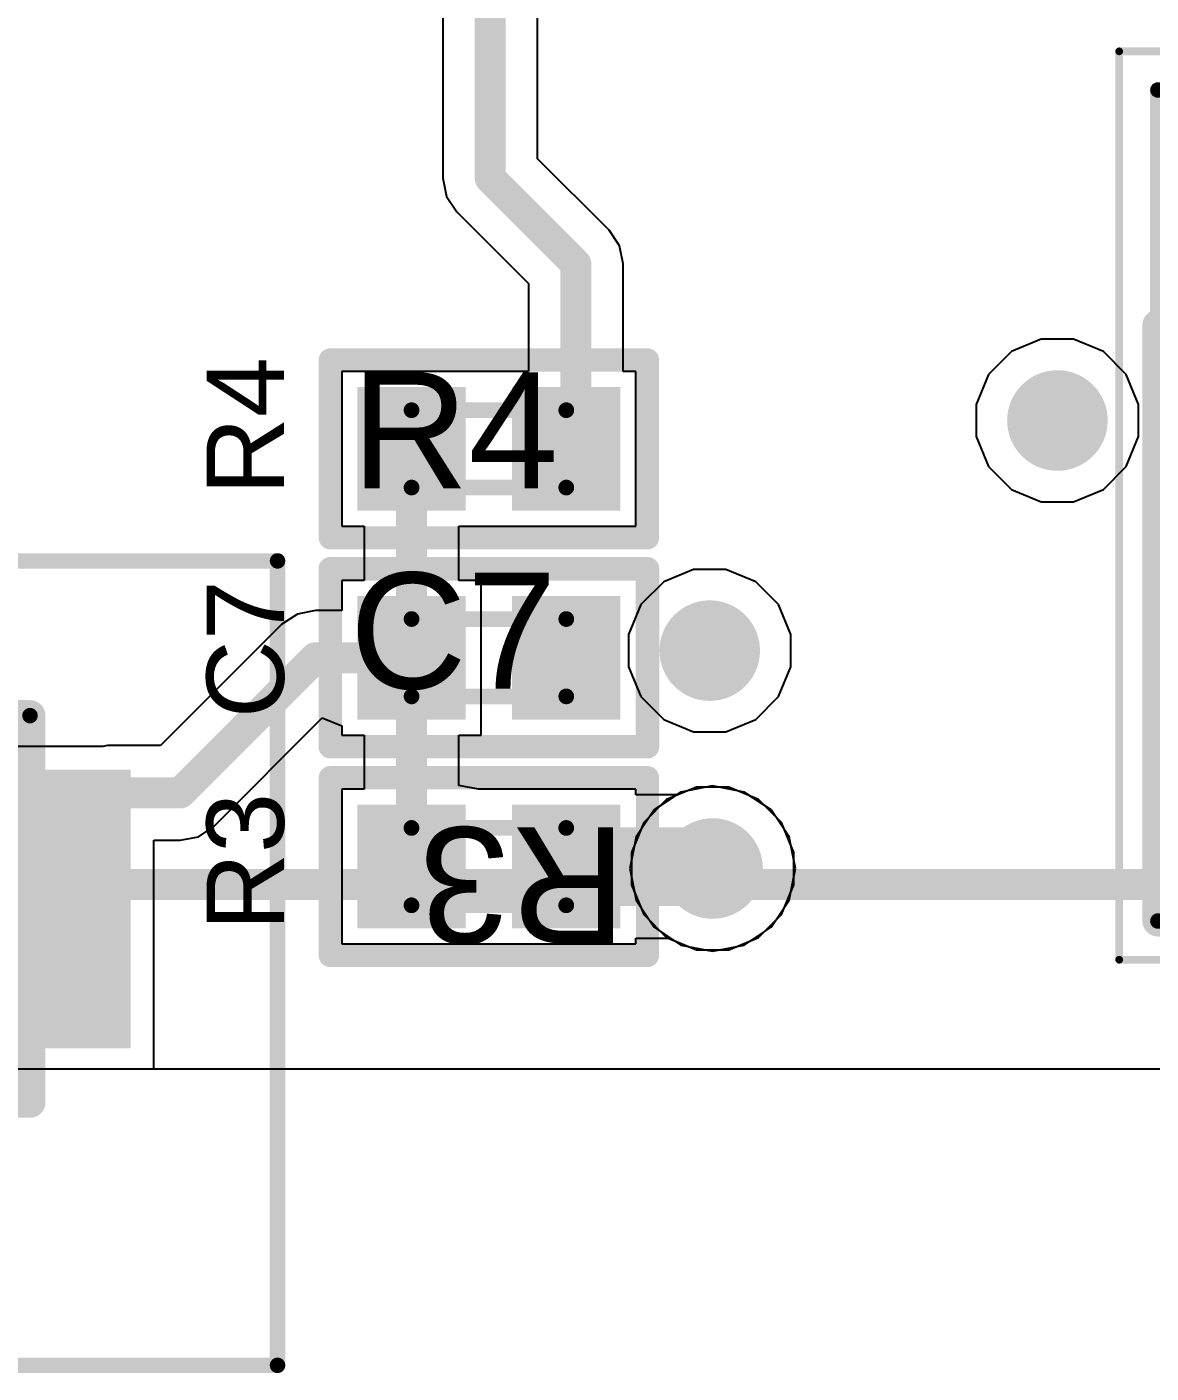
# Model space of a CAD drawing. Header units: inches. Extents: x 0.3 to 52.1, y -1.7 to 36.7.
# Drawn here: x 25.84 to 33.11, y -1.66 to 7.04 of the extents above; entities that cross this region are included whole.
import ezdxf

# ---------------------------------------------------------------- set-up
doc = ezdxf.new("R2010")
doc.units = ezdxf.units.IN
for name, color, linetype in [('Bottom Layer', 5, 'Continuous'), ('Bottom Solder', 6, 'Continuous'), ('Internal1', 16, 'Continuous'), ('Internal2', 76, 'Continuous'), ('Multi-Layer', 9, 'Continuous'), ('Pad Holes', 156, 'Continuous'), ('Top Assembly', 216, 'Continuous'), ('Top Component Outline', 6, 'Continuous'), ('Top Layer', 1, 'Continuous'), ('Top Overlay', 2, 'Continuous'), ('Top Paste', 8, 'Continuous'), ('Top Solder', 216, 'Continuous'), ('Via Holes', 16, 'Continuous'), ('wyswietlacz', 56, 'Continuous')]:
    doc.layers.add(name, color=color, linetype=linetype)
doc.styles.add('Arial', font='', dxfattribs={"height": 0.2})
doc.styles.get('Arial').set_extended_font_data('Arial')

# ---------------------------------------------------------------- blocks, each defined once
blk = doc.blocks.new('0402_RES_REFLOW_76')
at = {"layer": 'Top Layer'}
for points in [[(-0.7499985, 0.2999994), (-0.2499995, 0.2999994), (-0.2499995, -0.2999994), (-0.7499985, -0.2999994)], [(0.2499995, 0.2999994), (0.7499985, 0.2999994), (0.7499985, -0.2999994), (0.2499995, -0.2999994)]]:
    blk.add_hatch(color=1, dxfattribs=at).paths.add_polyline_path(points)
at = {"layer": 'Top Paste'}
for points in [[(-0.71999856, 0.26999946), (-0.27999944, 0.26999946), (-0.27999944, -0.26999946), (-0.71999856, -0.26999946)], [(0.27999944, 0.26999946), (0.71999856, 0.26999946), (0.71999856, -0.26999946), (0.27999944, -0.26999946)]]:
    blk.add_hatch(color=8, dxfattribs=at).paths.add_polyline_path(points)
at = {"layer": 'Top Solder'}
for points in [[(-0.8499983, 0.3999992), (-0.1499997, 0.3999992), (-0.1499997, -0.3999992), (-0.8499983, -0.3999992)], [(0.1499997, 0.3999992), (0.8499983, 0.3999992), (0.8499983, -0.3999992), (0.1499997, -0.3999992)]]:
    blk.add_hatch(color=216, dxfattribs=at).paths.add_polyline_path(points)
at = {"layer": 'Top Assembly'}
for points in [[(-1.02499668, 0.57499758, 0.1499997, 0.1499997, 0), (-1.02499668, -0.57499758, 0.1499997, 0.1499997, 0)], [(1.02499668, 0.57499758, 0.1499997, 0.1499997, 0), (-1.02499668, 0.57499758, 0.1499997, 0.1499997, 0)], [(1.02499668, 0.57499758, 0.1499997, 0.1499997, 0), (1.02499668, -0.57499758, 0.1499997, 0.1499997, 0)], [(1.02499668, -0.57499758, 0.1499997, 0.1499997, 0), (-1.02499668, -0.57499758, 0.1499997, 0.1499997, 0)]]:
    blk.add_lwpolyline(points, format="xyseb", dxfattribs=at)
for points in [[(-1.06249724, 0.57499758, 0.07499858, 0.07499858, 1), (-0.9874961199999999, 0.57499758, 0.07499858, 0.07499858, 1)], [(-1.06249724, 0.57499758, 0.07499858, 0.07499858, 1), (-0.9874961199999999, 0.57499758, 0.07499858, 0.07499858, 1)], [(0.9874961199999999, 0.57499758, 0.07499858, 0.07499858, 1), (1.06249724, 0.57499758, 0.07499858, 0.07499858, 1)], [(0.9874961199999999, 0.57499758, 0.07499858, 0.07499858, 1), (1.06249724, 0.57499758, 0.07499858, 0.07499858, 1)], [(-1.06249724, -0.57499758, 0.07499858, 0.07499858, 1), (-0.9874961199999999, -0.57499758, 0.07499858, 0.07499858, 1)], [(-1.06249724, -0.57499758, 0.07499858, 0.07499858, 1), (-0.9874961199999999, -0.57499758, 0.07499858, 0.07499858, 1)], [(0.9874961199999999, -0.57499758, 0.07499858, 0.07499858, 1), (1.06249724, -0.57499758, 0.07499858, 0.07499858, 1)], [(0.9874961199999999, -0.57499758, 0.07499858, 0.07499858, 1), (1.06249724, -0.57499758, 0.07499858, 0.07499858, 1)]]:
    blk.add_lwpolyline(points, format="xyseb", close=True, dxfattribs=at)
at = {"layer": 'Top Component Outline'}
for points in [[(-0.4998465999999999, 0.25017984, 0.1016, 0.1016, 0), (-0.4998465999999999, -0.24985472, 0.1016, 0.1016, 0)], [(0.50022252, 0.25017984, 0.1016, 0.1016, 0), (-0.4998465999999999, 0.25017984, 0.1016, 0.1016, 0)], [(0.50022252, 0.25017984, 0.1016, 0.1016, 0), (0.50022252, -0.24985472, 0.1016, 0.1016, 0)], [(0.50022252, -0.24985472, 0.1016, 0.1016, 0), (-0.4998465999999999, -0.24985472, 0.1016, 0.1016, 0)]]:
    blk.add_lwpolyline(points, format="xyseb", dxfattribs=at)
for points in [[(-0.5252466, 0.25017984, 0.0508, 0.0508, 1), (-0.4744466, 0.25017984, 0.0508, 0.0508, 1)], [(-0.5252466, 0.25017984, 0.0508, 0.0508, 1), (-0.4744466, 0.25017984, 0.0508, 0.0508, 1)], [(0.47482252, 0.25017984, 0.0508, 0.0508, 1), (0.52562252, 0.25017984, 0.0508, 0.0508, 1)], [(0.47482252, 0.25017984, 0.0508, 0.0508, 1), (0.52562252, 0.25017984, 0.0508, 0.0508, 1)], [(-0.5252466, -0.24985472, 0.0508, 0.0508, 1), (-0.4744466, -0.24985472, 0.0508, 0.0508, 1)], [(-0.5252466, -0.24985472, 0.0508, 0.0508, 1), (-0.4744466, -0.24985472, 0.0508, 0.0508, 1)], [(0.47482252, -0.24985472, 0.0508, 0.0508, 1), (0.52562252, -0.24985472, 0.0508, 0.0508, 1)], [(0.47482252, -0.24985472, 0.0508, 0.0508, 1), (0.52562252, -0.24985472, 0.0508, 0.0508, 1)]]:
    blk.add_lwpolyline(points, format="xyseb", close=True, dxfattribs=at)
at = {"layer": 'Top Overlay'}
for points in [[(-1.02499668, 0.57499758, 0.1499997, 0.1499997, 0), (-1.02499668, -0.57499758, 0.1499997, 0.1499997, 0)], [(1.02499668, 0.57499758, 0.1499997, 0.1499997, 0), (-1.02499668, 0.57499758, 0.1499997, 0.1499997, 0)], [(1.02499668, 0.57499758, 0.1499997, 0.1499997, 0), (1.02499668, -0.57499758, 0.1499997, 0.1499997, 0)], [(1.02499668, -0.57499758, 0.1499997, 0.1499997, 0), (-1.02499668, -0.57499758, 0.1499997, 0.1499997, 0)]]:
    blk.add_lwpolyline(points, format="xyseb", dxfattribs=at)
for points in [[(-1.06249724, 0.57499758, 0.07499858, 0.07499858, 1), (-0.9874961199999999, 0.57499758, 0.07499858, 0.07499858, 1)], [(-1.06249724, 0.57499758, 0.07499858, 0.07499858, 1), (-0.9874961199999999, 0.57499758, 0.07499858, 0.07499858, 1)], [(0.9874961199999999, 0.57499758, 0.07499858, 0.07499858, 1), (1.06249724, 0.57499758, 0.07499858, 0.07499858, 1)], [(0.9874961199999999, 0.57499758, 0.07499858, 0.07499858, 1), (1.06249724, 0.57499758, 0.07499858, 0.07499858, 1)], [(-1.06249724, -0.57499758, 0.07499858, 0.07499858, 1), (-0.9874961199999999, -0.57499758, 0.07499858, 0.07499858, 1)], [(-1.06249724, -0.57499758, 0.07499858, 0.07499858, 1), (-0.9874961199999999, -0.57499758, 0.07499858, 0.07499858, 1)], [(0.9874961199999999, -0.57499758, 0.07499858, 0.07499858, 1), (1.06249724, -0.57499758, 0.07499858, 0.07499858, 1)], [(0.9874961199999999, -0.57499758, 0.07499858, 0.07499858, 1), (1.06249724, -0.57499758, 0.07499858, 0.07499858, 1)]]:
    blk.add_lwpolyline(points, format="xyseb", close=True, dxfattribs=at)
at = {"layer": 'Top Assembly', "style": 'Arial'}
blk.add_text('R3', height=0.75000104, dxfattribs=at).set_placement((-0.889, -0.254))
blk = doc.blocks.new('0402_CAP_REFLOW_83')
at = {"layer": 'Top Layer'}
for points in [[(-0.7499985, 0.2999994), (-0.2499995, 0.2999994), (-0.2499995, -0.2999994), (-0.7499985, -0.2999994)], [(0.2499995, 0.2999994), (0.7499985, 0.2999994), (0.7499985, -0.2999994), (0.2499995, -0.2999994)]]:
    blk.add_hatch(color=1, dxfattribs=at).paths.add_polyline_path(points)
at = {"layer": 'Top Paste'}
for points in [[(-0.71999856, 0.26999946), (-0.27999944, 0.26999946), (-0.27999944, -0.26999946), (-0.71999856, -0.26999946)], [(0.27999944, 0.26999946), (0.71999856, 0.26999946), (0.71999856, -0.26999946), (0.27999944, -0.26999946)]]:
    blk.add_hatch(color=8, dxfattribs=at).paths.add_polyline_path(points)
at = {"layer": 'Top Solder'}
for points in [[(-0.8499983, 0.3999992), (-0.1499997, 0.3999992), (-0.1499997, -0.3999992), (-0.8499983, -0.3999992)], [(0.1499997, 0.3999992), (0.8499983, 0.3999992), (0.8499983, -0.3999992), (0.1499997, -0.3999992)]]:
    blk.add_hatch(color=216, dxfattribs=at).paths.add_polyline_path(points)
at = {"layer": 'Top Assembly'}
for points in [[(-1.02499668, -0.57499758, 0.1499997, 0.1499997, 0), (-1.02499668, 0.57499758, 0.1499997, 0.1499997, 0)], [(-1.02499668, 0.57499758, 0.1499997, 0.1499997, 0), (1.02499668, 0.57499758, 0.1499997, 0.1499997, 0)], [(1.02499668, -0.57499758, 0.1499997, 0.1499997, 0), (1.02499668, 0.57499758, 0.1499997, 0.1499997, 0)], [(-1.02499668, -0.57499758, 0.1499997, 0.1499997, 0), (1.02499668, -0.57499758, 0.1499997, 0.1499997, 0)]]:
    blk.add_lwpolyline(points, format="xyseb", dxfattribs=at)
for points in [[(-1.06249724, 0.57499758, 0.07499858, 0.07499858, 1), (-0.9874961199999999, 0.57499758, 0.07499858, 0.07499858, 1)], [(-1.06249724, 0.57499758, 0.07499858, 0.07499858, 1), (-0.9874961199999999, 0.57499758, 0.07499858, 0.07499858, 1)], [(0.9874961199999999, 0.57499758, 0.07499858, 0.07499858, 1), (1.06249724, 0.57499758, 0.07499858, 0.07499858, 1)], [(0.9874961199999999, 0.57499758, 0.07499858, 0.07499858, 1), (1.06249724, 0.57499758, 0.07499858, 0.07499858, 1)], [(-1.06249724, -0.57499758, 0.07499858, 0.07499858, 1), (-0.9874961199999999, -0.57499758, 0.07499858, 0.07499858, 1)], [(-1.06249724, -0.57499758, 0.07499858, 0.07499858, 1), (-0.9874961199999999, -0.57499758, 0.07499858, 0.07499858, 1)], [(0.9874961199999999, -0.57499758, 0.07499858, 0.07499858, 1), (1.06249724, -0.57499758, 0.07499858, 0.07499858, 1)], [(0.9874961199999999, -0.57499758, 0.07499858, 0.07499858, 1), (1.06249724, -0.57499758, 0.07499858, 0.07499858, 1)]]:
    blk.add_lwpolyline(points, format="xyseb", close=True, dxfattribs=at)
at = {"layer": 'Top Component Outline'}
for points in [[(-0.4998465999999999, 0.25017984, 0.1016, 0.1016, 0), (0.50022252, 0.25017984, 0.1016, 0.1016, 0)], [(-0.4998465999999999, -0.24985472, 0.1016, 0.1016, 0), (-0.4998465999999999, 0.25017984, 0.1016, 0.1016, 0)], [(0.50022252, -0.24985472, 0.1016, 0.1016, 0), (0.50022252, 0.25017984, 0.1016, 0.1016, 0)], [(-0.4998465999999999, -0.24985472, 0.1016, 0.1016, 0), (0.50022252, -0.24985472, 0.1016, 0.1016, 0)]]:
    blk.add_lwpolyline(points, format="xyseb", dxfattribs=at)
for points in [[(-0.5252466, 0.25017984, 0.0508, 0.0508, 1), (-0.4744466, 0.25017984, 0.0508, 0.0508, 1)], [(-0.5252466, 0.25017984, 0.0508, 0.0508, 1), (-0.4744466, 0.25017984, 0.0508, 0.0508, 1)], [(0.47482252, 0.25017984, 0.0508, 0.0508, 1), (0.52562252, 0.25017984, 0.0508, 0.0508, 1)], [(0.47482252, 0.25017984, 0.0508, 0.0508, 1), (0.52562252, 0.25017984, 0.0508, 0.0508, 1)], [(-0.5252466, -0.24985472, 0.0508, 0.0508, 1), (-0.4744466, -0.24985472, 0.0508, 0.0508, 1)], [(-0.5252466, -0.24985472, 0.0508, 0.0508, 1), (-0.4744466, -0.24985472, 0.0508, 0.0508, 1)], [(0.47482252, -0.24985472, 0.0508, 0.0508, 1), (0.52562252, -0.24985472, 0.0508, 0.0508, 1)], [(0.47482252, -0.24985472, 0.0508, 0.0508, 1), (0.52562252, -0.24985472, 0.0508, 0.0508, 1)]]:
    blk.add_lwpolyline(points, format="xyseb", close=True, dxfattribs=at)
at = {"layer": 'Top Overlay'}
for points in [[(-1.02499668, -0.57499758, 0.1524, 0.1524, 0), (-1.02499668, 0.57499758, 0.1524, 0.1524, 0)], [(-1.02499668, 0.57499758, 0.1524, 0.1524, 0), (1.02499668, 0.57499758, 0.1524, 0.1524, 0)], [(1.02499668, -0.57499758, 0.1524, 0.1524, 0), (1.02499668, 0.57499758, 0.1524, 0.1524, 0)], [(-1.02499668, -0.57499758, 0.1524, 0.1524, 0), (1.02499668, -0.57499758, 0.1524, 0.1524, 0)]]:
    blk.add_lwpolyline(points, format="xyseb", dxfattribs=at)
for points in [[(-1.06309668, 0.57499758, 0.0762, 0.0762, 1), (-0.9868966799999999, 0.57499758, 0.0762, 0.0762, 1)], [(-1.06309668, 0.57499758, 0.0762, 0.0762, 1), (-0.9868966799999999, 0.57499758, 0.0762, 0.0762, 1)], [(0.9868966799999999, 0.57499758, 0.0762, 0.0762, 1), (1.06309668, 0.57499758, 0.0762, 0.0762, 1)], [(0.9868966799999999, 0.57499758, 0.0762, 0.0762, 1), (1.06309668, 0.57499758, 0.0762, 0.0762, 1)], [(-1.06309668, -0.57499758, 0.0762, 0.0762, 1), (-0.9868966799999999, -0.57499758, 0.0762, 0.0762, 1)], [(-1.06309668, -0.57499758, 0.0762, 0.0762, 1), (-0.9868966799999999, -0.57499758, 0.0762, 0.0762, 1)], [(0.9868966799999999, -0.57499758, 0.0762, 0.0762, 1), (1.06309668, -0.57499758, 0.0762, 0.0762, 1)], [(0.9868966799999999, -0.57499758, 0.0762, 0.0762, 1), (1.06309668, -0.57499758, 0.0762, 0.0762, 1)]]:
    blk.add_lwpolyline(points, format="xyseb", close=True, dxfattribs=at)
at = {"layer": 'Top Assembly', "style": 'Arial'}
blk.add_text('C7', height=0.75000104, rotation=360, dxfattribs=at).set_placement((-0.90000074, -0.1999996))
blk = doc.blocks.new('B3U3000PMB_86')
at = {"layer": 'Bottom Layer'}
h = blk.add_hatch(color=5, dxfattribs=at)
edge = h.paths.add_edge_path()
edge.add_arc((0, 0), 0.21249894, 0, 360)
at = {"layer": 'Bottom Solder'}
h = blk.add_hatch(color=6, dxfattribs=at)
edge = h.paths.add_edge_path()
edge.add_arc((0, 0), 0.26249884, 0, 360)
at = {"layer": 'Internal1'}
h = blk.add_hatch(color=16, dxfattribs=at)
edge = h.paths.add_edge_path()
edge.add_arc((0, 0), 0.21249894, 0, 360)
at = {"layer": 'Internal2'}
h = blk.add_hatch(color=76, dxfattribs=at)
edge = h.paths.add_edge_path()
edge.add_arc((0, 0), 0.21249894, 0, 360)
at = {"layer": 'Multi-Layer'}
h = blk.add_hatch(color=9, dxfattribs=at)
edge = h.paths.add_edge_path()
edge.add_arc((0, 0), 0.21249894, 0, 360)
at = {"layer": 'Pad Holes'}
h = blk.add_hatch(color=7, dxfattribs=at)
edge = h.paths.add_edge_path()
edge.add_arc((0, 0), 0.4250004199999999, 0, 360)
at = {"layer": 'Top Layer'}
for points in [[(-2.09999961, -0.84999957), (-2.09999961, 0.84999957), (-1.29999867, 0.84999957), (-1.29999867, -0.84999957)], [(1.29999867, -0.84999957), (1.29999867, 0.84999957), (2.09999961, 0.84999957), (2.09999961, -0.84999957)]]:
    blk.add_hatch(color=1, dxfattribs=at).paths.add_polyline_path(points)
h = blk.add_hatch(color=1, dxfattribs=at)
edge = h.paths.add_edge_path()
edge.add_arc((0, 0), 0.21249894, 0, 360)
at = {"layer": 'Top Paste'}
for points in [[(-2.09999961, -0.84999957), (-2.09999961, 0.84999957), (-1.29999867, 0.84999957), (-1.29999867, -0.84999957)], [(1.29999867, -0.84999957), (1.29999867, 0.84999957), (2.09999961, 0.84999957), (2.09999961, -0.84999957)]]:
    blk.add_hatch(color=8, dxfattribs=at).paths.add_polyline_path(points)
at = {"layer": 'Top Solder'}
for points in [[(-2.14999951, -0.8999994699999999), (-2.14999951, 0.8999994699999999), (-1.24999877, 0.8999994699999999), (-1.24999877, -0.8999994699999999)], [(1.24999877, -0.8999994699999999), (1.24999877, 0.8999994699999999), (2.14999951, 0.8999994699999999), (2.14999951, -0.8999994699999999)]]:
    blk.add_hatch(color=216, dxfattribs=at).paths.add_polyline_path(points)
h = blk.add_hatch(color=216, dxfattribs=at)
edge = h.paths.add_edge_path()
edge.add_arc((0, 0), 0.26249884, 0, 360)
at = {"layer": 'Top Assembly'}
for points in [[(3.09999888, 2.94999918, 0.0999998, 0.0999998, 0), (-3.09999888, 2.94999918, 0.0999998, 0.0999998, 0)], [(-3.09999888, 2.94999918, 0.0999998, 0.0999998, 0), (-3.09999888, -2.25000058, 0.0999998, 0.0999998, 0)], [(3.09999888, 2.94999918, 0.0999998, 0.0999998, 0), (3.09999888, -2.25000058, 0.0999998, 0.0999998, 0)], [(3.09999888, -2.25000058, 0.0999998, 0.0999998, 0), (-3.09999888, -2.25000058, 0.0999998, 0.0999998, 0)]]:
    blk.add_lwpolyline(points, format="xyseb", dxfattribs=at)
for points in [[(-3.12499756, 2.94999918, 0.0499999, 0.0499999, 1), (-3.0750002, 2.94999918, 0.0499999, 0.0499999, 1)], [(-3.12499756, 2.94999918, 0.0499999, 0.0499999, 1), (-3.0750002, 2.94999918, 0.0499999, 0.0499999, 1)], [(3.0750002, 2.94999918, 0.0499999, 0.0499999, 1), (3.12499756, 2.94999918, 0.0499999, 0.0499999, 1)], [(3.0750002, 2.94999918, 0.0499999, 0.0499999, 1), (3.12499756, 2.94999918, 0.0499999, 0.0499999, 1)], [(-3.12499756, -2.25000058, 0.0499999, 0.0499999, 1), (-3.0750002, -2.25000058, 0.0499999, 0.0499999, 1)], [(-3.12499756, -2.25000058, 0.0499999, 0.0499999, 1), (-3.0750002, -2.25000058, 0.0499999, 0.0499999, 1)], [(3.0750002, -2.25000058, 0.0499999, 0.0499999, 1), (3.12499756, -2.25000058, 0.0499999, 0.0499999, 1)], [(3.0750002, -2.25000058, 0.0499999, 0.0499999, 1), (3.12499756, -2.25000058, 0.0499999, 0.0499999, 1)]]:
    blk.add_lwpolyline(points, format="xyseb", close=True, dxfattribs=at)
at = {"layer": 'Top Component Outline'}
for points in [[(-0.8500008399999999, 1.95000118, 0.1999996, 0.1999996, 0), (-0.8500008399999999, 1.25000004, 0.1999996, 0.1999996, 0)], [(0.8500008399999999, 1.95000118, 0.1999996, 0.1999996, 0), (-0.8500008399999999, 1.95000118, 0.1999996, 0.1999996, 0)], [(0.8500008399999999, 1.95000118, 0.1999996, 0.1999996, 0), (0.8500008399999999, 1.25000004, 0.1999996, 0.1999996, 0)], [(-1.49999954, 1.25000004, 0.1999996, 0.1999996, 0), (-1.49999954, -1.25000004, 0.1999996, 0.1999996, 0)], [(1.49999954, 1.25000004, 0.1999996, 0.1999996, 0), (-1.49999954, 1.25000004, 0.1999996, 0.1999996, 0)], [(1.49999954, 1.25000004, 0.1999996, 0.1999996, 0), (1.49999954, -1.25000004, 0.1999996, 0.1999996, 0)], [(1.49999954, -1.25000004, 0.1999996, 0.1999996, 0), (-1.49999954, -1.25000004, 0.1999996, 0.1999996, 0)]]:
    blk.add_lwpolyline(points, format="xyseb", dxfattribs=at)
for points in [[(-0.90000074, 1.95000118, 0.0999998, 0.0999998, 1), (-0.8000009399999999, 1.95000118, 0.0999998, 0.0999998, 1)], [(-0.90000074, 1.95000118, 0.0999998, 0.0999998, 1), (-0.8000009399999999, 1.95000118, 0.0999998, 0.0999998, 1)], [(0.8000009399999999, 1.95000118, 0.0999998, 0.0999998, 1), (0.90000074, 1.95000118, 0.0999998, 0.0999998, 1)], [(0.8000009399999999, 1.95000118, 0.0999998, 0.0999998, 1), (0.90000074, 1.95000118, 0.0999998, 0.0999998, 1)], [(-1.54999944, 1.25000004, 0.0999998, 0.0999998, 1), (-1.44999964, 1.25000004, 0.0999998, 0.0999998, 1)], [(-1.54999944, 1.25000004, 0.0999998, 0.0999998, 1), (-1.44999964, 1.25000004, 0.0999998, 0.0999998, 1)], [(-0.90000074, 1.25000004, 0.0999998, 0.0999998, 1), (-0.8000009399999999, 1.25000004, 0.0999998, 0.0999998, 1)], [(0.8000009399999999, 1.25000004, 0.0999998, 0.0999998, 1), (0.90000074, 1.25000004, 0.0999998, 0.0999998, 1)], [(1.44999964, 1.25000004, 0.0999998, 0.0999998, 1), (1.54999944, 1.25000004, 0.0999998, 0.0999998, 1)], [(1.44999964, 1.25000004, 0.0999998, 0.0999998, 1), (1.54999944, 1.25000004, 0.0999998, 0.0999998, 1)], [(-1.54999944, -1.25000004, 0.0999998, 0.0999998, 1), (-1.44999964, -1.25000004, 0.0999998, 0.0999998, 1)], [(-1.54999944, -1.25000004, 0.0999998, 0.0999998, 1), (-1.44999964, -1.25000004, 0.0999998, 0.0999998, 1)], [(1.44999964, -1.25000004, 0.0999998, 0.0999998, 1), (1.54999944, -1.25000004, 0.0999998, 0.0999998, 1)], [(1.44999964, -1.25000004, 0.0999998, 0.0999998, 1), (1.54999944, -1.25000004, 0.0999998, 0.0999998, 1)]]:
    blk.add_lwpolyline(points, format="xyseb", close=True, dxfattribs=at)
at = {"layer": 'Top Overlay'}
for points in [[(2.50000008, 0, 0.1999996, 0.1999996, -0.9999999999999999), (2.50000008, 0.1999996, 0.1999996, 0.1999996, 0)], [(2.50000008, 0.1999996, 0.1999996, 0.1999996, -0.9999999999999999), (2.50000008, 0, 0.1999996, 0.1999996, 0)], [(1.49999954, -1.25000004, 0.0999998, 0.0999998, 0), (-1.49999954, -1.25000004, 0.0999998, 0.0999998, 0)]]:
    blk.add_lwpolyline(points, format="xyseb", dxfattribs=at)
for points in [[(2.45000018, 0.1999996, 0.0999998, 0.0999998, 1), (2.54999998, 0.1999996, 0.0999998, 0.0999998, 1)], [(2.45000018, 0.1999996, 0.0999998, 0.0999998, 1), (2.54999998, 0.1999996, 0.0999998, 0.0999998, 1)], [(2.45000018, 0, 0.0999998, 0.0999998, 1), (2.54999998, 0, 0.0999998, 0.0999998, 1)], [(2.45000018, 0, 0.0999998, 0.0999998, 1), (2.54999998, 0, 0.0999998, 0.0999998, 1)], [(-1.52499822, -1.25000004, 0.0499999, 0.0499999, 1), (-1.47500086, -1.25000004, 0.0499999, 0.0499999, 1)], [(1.47500086, -1.25000004, 0.0499999, 0.0499999, 1), (1.52499822, -1.25000004, 0.0499999, 0.0499999, 1)]]:
    blk.add_lwpolyline(points, format="xyseb", close=True, dxfattribs=at)
blk = doc.blocks.new('0402_RES_REFLOW_91')
at = {"layer": 'Top Layer'}
for points in [[(-0.7499985, 0.2999994), (-0.2499995, 0.2999994), (-0.2499995, -0.2999994), (-0.7499985, -0.2999994)], [(0.2499995, 0.2999994), (0.7499985, 0.2999994), (0.7499985, -0.2999994), (0.2499995, -0.2999994)]]:
    blk.add_hatch(color=1, dxfattribs=at).paths.add_polyline_path(points)
at = {"layer": 'Top Paste'}
for points in [[(-0.71999856, 0.26999946), (-0.27999944, 0.26999946), (-0.27999944, -0.26999946), (-0.71999856, -0.26999946)], [(0.27999944, 0.26999946), (0.71999856, 0.26999946), (0.71999856, -0.26999946), (0.27999944, -0.26999946)]]:
    blk.add_hatch(color=8, dxfattribs=at).paths.add_polyline_path(points)
at = {"layer": 'Top Solder'}
for points in [[(-0.8499983, 0.3999992), (-0.1499997, 0.3999992), (-0.1499997, -0.3999992), (-0.8499983, -0.3999992)], [(0.1499997, 0.3999992), (0.8499983, 0.3999992), (0.8499983, -0.3999992), (0.1499997, -0.3999992)]]:
    blk.add_hatch(color=216, dxfattribs=at).paths.add_polyline_path(points)
at = {"layer": 'Top Assembly'}
for points in [[(-1.02499668, -0.57499758, 0.1499997, 0.1499997, 0), (-1.02499668, 0.57499758, 0.1499997, 0.1499997, 0)], [(-1.02499668, 0.57499758, 0.1499997, 0.1499997, 0), (1.02499668, 0.57499758, 0.1499997, 0.1499997, 0)], [(1.02499668, -0.57499758, 0.1499997, 0.1499997, 0), (1.02499668, 0.57499758, 0.1499997, 0.1499997, 0)], [(-1.02499668, -0.57499758, 0.1499997, 0.1499997, 0), (1.02499668, -0.57499758, 0.1499997, 0.1499997, 0)]]:
    blk.add_lwpolyline(points, format="xyseb", dxfattribs=at)
for points in [[(-1.06249724, 0.57499758, 0.07499858, 0.07499858, 1), (-0.9874961199999999, 0.57499758, 0.07499858, 0.07499858, 1)], [(-1.06249724, 0.57499758, 0.07499858, 0.07499858, 1), (-0.9874961199999999, 0.57499758, 0.07499858, 0.07499858, 1)], [(0.9874961199999999, 0.57499758, 0.07499858, 0.07499858, 1), (1.06249724, 0.57499758, 0.07499858, 0.07499858, 1)], [(0.9874961199999999, 0.57499758, 0.07499858, 0.07499858, 1), (1.06249724, 0.57499758, 0.07499858, 0.07499858, 1)], [(-1.06249724, -0.57499758, 0.07499858, 0.07499858, 1), (-0.9874961199999999, -0.57499758, 0.07499858, 0.07499858, 1)], [(-1.06249724, -0.57499758, 0.07499858, 0.07499858, 1), (-0.9874961199999999, -0.57499758, 0.07499858, 0.07499858, 1)], [(0.9874961199999999, -0.57499758, 0.07499858, 0.07499858, 1), (1.06249724, -0.57499758, 0.07499858, 0.07499858, 1)], [(0.9874961199999999, -0.57499758, 0.07499858, 0.07499858, 1), (1.06249724, -0.57499758, 0.07499858, 0.07499858, 1)]]:
    blk.add_lwpolyline(points, format="xyseb", close=True, dxfattribs=at)
at = {"layer": 'Top Component Outline'}
for points in [[(-0.4998465999999999, -0.24985472, 0.1016, 0.1016, 0), (-0.4998465999999999, 0.25017984, 0.1016, 0.1016, 0)], [(-0.4998465999999999, 0.25017984, 0.1016, 0.1016, 0), (0.50022252, 0.25017984, 0.1016, 0.1016, 0)], [(0.50022252, -0.24985472, 0.1016, 0.1016, 0), (0.50022252, 0.25017984, 0.1016, 0.1016, 0)], [(-0.4998465999999999, -0.24985472, 0.1016, 0.1016, 0), (0.50022252, -0.24985472, 0.1016, 0.1016, 0)]]:
    blk.add_lwpolyline(points, format="xyseb", dxfattribs=at)
for points in [[(-0.5252466, 0.25017984, 0.0508, 0.0508, 1), (-0.4744466, 0.25017984, 0.0508, 0.0508, 1)], [(-0.5252466, 0.25017984, 0.0508, 0.0508, 1), (-0.4744466, 0.25017984, 0.0508, 0.0508, 1)], [(0.47482252, 0.25017984, 0.0508, 0.0508, 1), (0.52562252, 0.25017984, 0.0508, 0.0508, 1)], [(0.47482252, 0.25017984, 0.0508, 0.0508, 1), (0.52562252, 0.25017984, 0.0508, 0.0508, 1)], [(-0.5252466, -0.24985472, 0.0508, 0.0508, 1), (-0.4744466, -0.24985472, 0.0508, 0.0508, 1)], [(-0.5252466, -0.24985472, 0.0508, 0.0508, 1), (-0.4744466, -0.24985472, 0.0508, 0.0508, 1)], [(0.47482252, -0.24985472, 0.0508, 0.0508, 1), (0.52562252, -0.24985472, 0.0508, 0.0508, 1)], [(0.47482252, -0.24985472, 0.0508, 0.0508, 1), (0.52562252, -0.24985472, 0.0508, 0.0508, 1)]]:
    blk.add_lwpolyline(points, format="xyseb", close=True, dxfattribs=at)
at = {"layer": 'Top Overlay'}
for points in [[(-1.02499668, -0.57499758, 0.1499997, 0.1499997, 0), (-1.02499668, 0.57499758, 0.1499997, 0.1499997, 0)], [(-1.02499668, 0.57499758, 0.1499997, 0.1499997, 0), (1.02499668, 0.57499758, 0.1499997, 0.1499997, 0)], [(1.02499668, -0.57499758, 0.1499997, 0.1499997, 0), (1.02499668, 0.57499758, 0.1499997, 0.1499997, 0)], [(-1.02499668, -0.57499758, 0.1499997, 0.1499997, 0), (1.02499668, -0.57499758, 0.1499997, 0.1499997, 0)]]:
    blk.add_lwpolyline(points, format="xyseb", dxfattribs=at)
for points in [[(-1.06249724, 0.57499758, 0.07499858, 0.07499858, 1), (-0.9874961199999999, 0.57499758, 0.07499858, 0.07499858, 1)], [(-1.06249724, 0.57499758, 0.07499858, 0.07499858, 1), (-0.9874961199999999, 0.57499758, 0.07499858, 0.07499858, 1)], [(0.9874961199999999, 0.57499758, 0.07499858, 0.07499858, 1), (1.06249724, 0.57499758, 0.07499858, 0.07499858, 1)], [(0.9874961199999999, 0.57499758, 0.07499858, 0.07499858, 1), (1.06249724, 0.57499758, 0.07499858, 0.07499858, 1)], [(-1.06249724, -0.57499758, 0.07499858, 0.07499858, 1), (-0.9874961199999999, -0.57499758, 0.07499858, 0.07499858, 1)], [(-1.06249724, -0.57499758, 0.07499858, 0.07499858, 1), (-0.9874961199999999, -0.57499758, 0.07499858, 0.07499858, 1)], [(0.9874961199999999, -0.57499758, 0.07499858, 0.07499858, 1), (1.06249724, -0.57499758, 0.07499858, 0.07499858, 1)], [(0.9874961199999999, -0.57499758, 0.07499858, 0.07499858, 1), (1.06249724, -0.57499758, 0.07499858, 0.07499858, 1)]]:
    blk.add_lwpolyline(points, format="xyseb", close=True, dxfattribs=at)
at = {"layer": 'Top Assembly', "style": 'Arial'}
blk.add_text('R4', height=0.75000104, rotation=360, dxfattribs=at).set_placement((-0.889, -0.254))
blk = doc.blocks.new('RHDR20W60P0X254_1X20_5130X250X888P_110')
at = {"layer": 'Bottom Layer'}
blk.add_hatch(color=5, dxfattribs=at).paths.add_polyline_path([(-0.78750033, 0.91450033), (0.78750033, 0.91450033), (0.78750033, -0.66050033), (-0.78750033, -0.66050033)])
h = blk.add_hatch(color=5, dxfattribs=at)
edge = h.paths.add_edge_path()
edge.add_arc((2.54, 0.127), 0.78749906, 0, 360)
at = {"layer": 'Bottom Solder'}
blk.add_hatch(color=6, dxfattribs=at).paths.add_polyline_path([(-0.83750023, 0.9645002299999998), (0.83750023, 0.9645002299999998), (0.83750023, -0.71050023), (-0.83750023, -0.71050023)])
h = blk.add_hatch(color=6, dxfattribs=at)
edge = h.paths.add_edge_path()
edge.add_arc((2.54, 0.127), 0.8374989599999999, 0, 360)
at = {"layer": 'Internal1'}
blk.add_hatch(color=16, dxfattribs=at).paths.add_polyline_path([(-0.78750033, 0.91450033), (0.78750033, 0.91450033), (0.78750033, -0.66050033), (-0.78750033, -0.66050033)])
h = blk.add_hatch(color=16, dxfattribs=at)
edge = h.paths.add_edge_path()
edge.add_arc((2.54, 0.127), 0.78749906, 0, 360)
at = {"layer": 'Internal2'}
blk.add_hatch(color=76, dxfattribs=at).paths.add_polyline_path([(-0.78750033, 0.91450033), (0.78750033, 0.91450033), (0.78750033, -0.66050033), (-0.78750033, -0.66050033)])
h = blk.add_hatch(color=76, dxfattribs=at)
edge = h.paths.add_edge_path()
edge.add_arc((2.54, 0.127), 0.78749906, 0, 360)
at = {"layer": 'Multi-Layer'}
blk.add_hatch(color=9, dxfattribs=at).paths.add_polyline_path([(-0.78750033, 0.91450033), (0.78750033, 0.91450033), (0.78750033, -0.66050033), (-0.78750033, -0.66050033)])
h = blk.add_hatch(color=9, dxfattribs=at)
edge = h.paths.add_edge_path()
edge.add_arc((2.54, 0.127), 0.78749906, 0, 360)
at = {"layer": 'Pad Holes'}
h = blk.add_hatch(color=7, dxfattribs=at)
edge = h.paths.add_edge_path()
edge.add_arc((0, 0.127), 0.52500022, 0, 360)
h = blk.add_hatch(color=7, dxfattribs=at)
edge = h.paths.add_edge_path()
edge.add_arc((2.54, 0.127), 0.52500022, 0, 360)
at = {"layer": 'Top Layer'}
blk.add_hatch(color=1, dxfattribs=at).paths.add_polyline_path([(-0.78750033, 0.91450033), (0.78750033, 0.91450033), (0.78750033, -0.66050033), (-0.78750033, -0.66050033)])
h = blk.add_hatch(color=1, dxfattribs=at)
edge = h.paths.add_edge_path()
edge.add_arc((2.54, 0.127), 0.78749906, 0, 360)
at = {"layer": 'Top Solder'}
blk.add_hatch(color=216, dxfattribs=at).paths.add_polyline_path([(-0.83750023, 0.9645002299999998), (0.83750023, 0.9645002299999998), (0.83750023, -0.71050023), (-0.83750023, -0.71050023)])
h = blk.add_hatch(color=216, dxfattribs=at)
edge = h.paths.add_edge_path()
edge.add_arc((2.54, 0.127), 0.8374989599999999, 0, 360)
at = {"layer": 'Top Assembly'}
for points in [[(-1.769999, -1.49999954, 0.0499999, 0.0499999, 0), (-1.769999, 1.74999904, 0.0499999, 0.0499999, 0)], [(4.10200094, 1.74999904, 0.0499999, 0.0499999, 0), (-1.769999, 1.74999904, 0.0499999, 0.0499999, 0)], [(4.10200094, -1.49999954, 0.0499999, 0.0499999, 0), (4.10200094, 1.74999904, 0.0499999, 0.0499999, 0)], [(4.10200094, -1.49999954, 0.0499999, 0.0499999, 0), (-1.769999, -1.49999954, 0.0499999, 0.0499999, 0)]]:
    blk.add_lwpolyline(points, format="xyseb", dxfattribs=at)
for points in [[(-1.78249834, 1.74999904, 0.02499868, 0.02499868, 1), (-1.75749966, 1.74999904, 0.02499868, 0.02499868, 1)], [(-1.78249834, 1.74999904, 0.02499868, 0.02499868, 1), (-1.75749966, 1.74999904, 0.02499868, 0.02499868, 1)], [(4.0895016, 1.74999904, 0.02499868, 0.02499868, 1), (4.11450028, 1.74999904, 0.02499868, 0.02499868, 1)], [(4.0895016, 1.74999904, 0.02499868, 0.02499868, 1), (4.11450028, 1.74999904, 0.02499868, 0.02499868, 1)], [(-1.78249834, -1.49999954, 0.02499868, 0.02499868, 1), (-1.75749966, -1.49999954, 0.02499868, 0.02499868, 1)], [(-1.78249834, -1.49999954, 0.02499868, 0.02499868, 1), (-1.75749966, -1.49999954, 0.02499868, 0.02499868, 1)], [(4.0895016, -1.49999954, 0.02499868, 0.02499868, 1), (4.11450028, -1.49999954, 0.02499868, 0.02499868, 1)], [(4.0895016, -1.49999954, 0.02499868, 0.02499868, 1), (4.11450028, -1.49999954, 0.02499868, 0.02499868, 1)]]:
    blk.add_lwpolyline(points, format="xyseb", close=True, dxfattribs=at)
at = {"layer": 'Top Component Outline'}
for points in [[(3.8519989, 1.49999954, 0.0999998, 0.0999998, 0), (-1.5199995, 1.49999954, 0.0999998, 0.0999998, 0)], [(-1.5199995, -1.25000004, 0.0999998, 0.0999998, 0), (-1.5199995, 1.49999954, 0.0999998, 0.0999998, 0)], [(3.8519989, -1.25000004, 0.0999998, 0.0999998, 0), (3.8519989, 1.49999954, 0.0999998, 0.0999998, 0)], [(3.8519989, -1.25000004, 0.0999998, 0.0999998, 0), (-1.5199995, -1.25000004, 0.0999998, 0.0999998, 0)]]:
    blk.add_lwpolyline(points, format="xyseb", dxfattribs=at)
for points in [[(-1.54499818, 1.49999954, 0.0499999, 0.0499999, 1), (-1.49500082, 1.49999954, 0.0499999, 0.0499999, 1)], [(-1.54499818, 1.49999954, 0.0499999, 0.0499999, 1), (-1.49500082, 1.49999954, 0.0499999, 0.0499999, 1)], [(3.82700022, 1.49999954, 0.0499999, 0.0499999, 1), (3.876997579999999, 1.49999954, 0.0499999, 0.0499999, 1)], [(3.82700022, 1.49999954, 0.0499999, 0.0499999, 1), (3.876997579999999, 1.49999954, 0.0499999, 0.0499999, 1)], [(-1.54499818, -1.25000004, 0.0499999, 0.0499999, 1), (-1.49500082, -1.25000004, 0.0499999, 0.0499999, 1)], [(-1.54499818, -1.25000004, 0.0499999, 0.0499999, 1), (-1.49500082, -1.25000004, 0.0499999, 0.0499999, 1)], [(3.82700022, -1.25000004, 0.0499999, 0.0499999, 1), (3.876997579999999, -1.25000004, 0.0499999, 0.0499999, 1)], [(3.82700022, -1.25000004, 0.0499999, 0.0499999, 1), (3.876997579999999, -1.25000004, 0.0499999, 0.0499999, 1)]]:
    blk.add_lwpolyline(points, format="xyseb", close=True, dxfattribs=at)
at = {"layer": 'Top Overlay'}
for points in [[(3.8519989, 1.49999954, 0.1999996, 0.1999996, 0), (-1.5199995, 1.49999954, 0.1999996, 0.1999996, 0)], [(-1.5199995, 0, 0.1999996, 0.1999996, 0), (-1.5199995, 1.49999954, 0.1999996, 0.1999996, 0)], [(3.8519989, -1.25000004, 0.1999996, 0.1999996, 0), (3.8519989, 1.49999954, 0.1999996, 0.1999996, 0)], [(3.8519989, -1.25000004, 0.1999996, 0.1999996, 0), (0, -1.25000004, 0.1999996, 0.1999996, 0)]]:
    blk.add_lwpolyline(points, format="xyseb", dxfattribs=at)
for points in [[(-1.5699994, 1.49999954, 0.0999998, 0.0999998, 1), (-1.4699996, 1.49999954, 0.0999998, 0.0999998, 1)], [(-1.5699994, 1.49999954, 0.0999998, 0.0999998, 1), (-1.4699996, 1.49999954, 0.0999998, 0.0999998, 1)], [(3.801999, 1.49999954, 0.0999998, 0.0999998, 1), (3.9019988, 1.49999954, 0.0999998, 0.0999998, 1)], [(3.801999, 1.49999954, 0.0999998, 0.0999998, 1), (3.9019988, 1.49999954, 0.0999998, 0.0999998, 1)], [(-1.5699994, 0, 0.0999998, 0.0999998, 1), (-1.4699996, 0, 0.0999998, 0.0999998, 1)], [(-0.0499999, -1.25000004, 0.0999998, 0.0999998, 1), (0.0499999, -1.25000004, 0.0999998, 0.0999998, 1)], [(3.801999, -1.25000004, 0.0999998, 0.0999998, 1), (3.9019988, -1.25000004, 0.0999998, 0.0999998, 1)], [(3.801999, -1.25000004, 0.0999998, 0.0999998, 1), (3.9019988, -1.25000004, 0.0999998, 0.0999998, 1)]]:
    blk.add_lwpolyline(points, format="xyseb", close=True, dxfattribs=at)

msp = doc.modelspace()

# ---------------------------------------------------------------- hatches: boundary and pattern name
at = {"layer": 'Bottom Layer'}
h = msp.add_hatch(color=5, dxfattribs=at)
edge = h.paths.add_edge_path()
edge.add_arc((32.49999342, 4.49999608), 0.32500062, 0, 360)
h = msp.add_hatch(color=5, dxfattribs=at)
edge = h.paths.add_edge_path()
edge.add_arc((30.25259634, 3.01242476), 0.32500062, 0, 360)
h = msp.add_hatch(color=5, dxfattribs=at)
edge = h.paths.add_edge_path()
edge.add_arc((30.27107484, 1.60396428), 0.32500062, 0, 360)
at = {"layer": 'Internal1'}
h = msp.add_hatch(color=16, dxfattribs=at)
edge = h.paths.add_edge_path()
edge.add_arc((32.49999342, 4.49999608), 0.32500062, 0, 360)
h = msp.add_hatch(color=16, dxfattribs=at)
edge = h.paths.add_edge_path()
edge.add_arc((30.25259634, 3.01242476), 0.32500062, 0, 360)
h = msp.add_hatch(color=16, dxfattribs=at)
edge = h.paths.add_edge_path()
edge.add_arc((30.27107484, 1.60396428), 0.32500062, 0, 360)
at = {"layer": 'Internal2'}
h = msp.add_hatch(color=76, dxfattribs=at)
edge = h.paths.add_edge_path()
edge.add_arc((32.49999342, 4.49999608), 0.32500062, 0, 360)
h = msp.add_hatch(color=76, dxfattribs=at)
edge = h.paths.add_edge_path()
edge.add_arc((30.25259634, 3.01242476), 0.32500062, 0, 360)
h = msp.add_hatch(color=76, dxfattribs=at)
edge = h.paths.add_edge_path()
edge.add_arc((30.27107484, 1.60396428), 0.32500062, 0, 360)
at = {"layer": 'Top Layer'}
h = msp.add_hatch(color=1, dxfattribs=at)
edge = h.paths.add_edge_path()
edge.add_arc((32.49999342, 4.49999608), 0.32500062, 0, 360)
h = msp.add_hatch(color=1, dxfattribs=at)
edge = h.paths.add_edge_path()
edge.add_arc((30.25259634, 3.01242476), 0.32500062, 0, 360)
h = msp.add_hatch(color=1, dxfattribs=at)
edge = h.paths.add_edge_path()
edge.add_arc((30.27107484, 1.60396428), 0.32500062, 0, 360)
at = {"layer": 'Via Holes'}
h = msp.add_hatch(color=7, dxfattribs=at)
edge = h.paths.add_edge_path()
edge.add_arc((32.49999342, 4.49999608), 0.17499838, 0, 360)
h = msp.add_hatch(color=7, dxfattribs=at)
edge = h.paths.add_edge_path()
edge.add_arc((30.25259634, 3.01242476), 0.17499838, 0, 360)
h = msp.add_hatch(color=7, dxfattribs=at)
edge = h.paths.add_edge_path()
edge.add_arc((30.27107484, 1.60396428), 0.17499838, 0, 360)

# ---------------------------------------------------------------- linework, layer by layer
at = {"layer": 'Bottom Layer'}
for p, q in [((30.06623146, 2.09850228), (29.89257166, 1.98246746)), ((30.27107484, 2.13924896), (30.06623146, 2.09850228)), ((30.47591822, 2.09850228), (30.27107484, 2.13924896)), ((30.64957802, 1.98246746), (30.47591822, 2.09850228)), ((29.89257166, 1.98246746), (29.77653684, 1.80880766)), ((30.76561284, 1.80880766), (30.64957802, 1.98246746)), ((29.77653684, 1.80880766), (29.73579016, 1.60396428)), ((30.80635952, 1.60396428), (30.76561284, 1.80880766)), ((29.73579016, 1.60396428), (29.77653684, 1.3991209)), ((30.76561284, 1.3991209), (30.80635952, 1.60396428)), ((29.77653684, 1.3991209), (29.89257166, 1.2254611)), ((30.64957802, 1.2254611), (30.76561284, 1.3991209)), ((29.89257166, 1.2254611), (30.06623146, 1.10942628)), ((30.47591822, 1.10942628), (30.64957802, 1.2254611)), ((30.06623146, 1.10942628), (30.27107484, 1.0686796)), ((30.27107484, 1.0686796), (30.47591822, 1.10942628)), ((49.69413479999999, 0.3058642599999999), (0.3058642599999999, 0.3058642599999999))]:
    msp.add_line(p, q, dxfattribs=at)
at = {"layer": 'Internal1'}
for p, q in [((30.16664528, 2.1289645), (29.97368656, 2.04903832)), ((30.3755044, 2.1289645), (30.16664528, 2.1289645)), ((30.56846312, 2.04903832), (30.3755044, 2.1289645)), ((29.97368656, 2.04903832), (29.8260008, 1.90135256)), ((30.71614888, 1.90135256), (30.56846312, 2.04903832)), ((29.8260008, 1.90135256), (29.74607462, 1.70839384)), ((30.79607506, 1.70839384), (30.71614888, 1.90135256)), ((29.74607462, 1.70839384), (29.74607462, 1.49953472)), ((30.79607506, 1.49953472), (30.79607506, 1.70839384)), ((29.74607462, 1.49953472), (29.8260008, 1.306576)), ((30.71614888, 1.306576), (30.79607506, 1.49953472)), ((29.8260008, 1.306576), (29.97368656, 1.15889024)), ((30.56846312, 1.15889024), (30.71614888, 1.306576)), ((29.97368656, 1.15889024), (30.16664528, 1.07896406)), ((30.3755044, 1.07896406), (30.56846312, 1.15889024)), ((30.16664528, 1.07896406), (30.3755044, 1.07896406)), ((49.69413479999999, 0.3058642599999999), (0.3058642599999999, 0.3058642599999999))]:
    msp.add_line(p, q, dxfattribs=at)
at = {"layer": 'Internal2'}
for p, q in [((32.39556386, 5.0249963), (32.20260514, 4.94507012)), ((32.60442298, 5.0249963), (32.39556386, 5.0249963)), ((32.7973817, 4.94507012), (32.60442298, 5.0249963)), ((32.20260514, 4.94507012), (32.05491938, 4.79738436)), ((32.94506746, 4.79738436), (32.7973817, 4.94507012)), ((32.05491938, 4.79738436), (31.9749932, 4.60442564)), ((33.02499364, 4.60442564), (32.94506746, 4.79738436)), ((31.9749932, 4.60442564), (31.9749932, 4.39556652)), ((33.02499364, 4.39556652), (33.02499364, 4.60442564)), ((31.9749932, 4.39556652), (32.05491938, 4.2026078)), ((32.94506746, 4.2026078), (33.02499364, 4.39556652)), ((32.05491938, 4.2026078), (32.20260514, 4.054922039999999)), ((32.7973817, 4.054922039999999), (32.94506746, 4.2026078)), ((32.20260514, 4.054922039999999), (32.39556386, 3.974995859999999)), ((32.60442298, 3.974995859999999), (32.7973817, 4.054922039999999)), ((32.39556386, 3.974995859999999), (32.60442298, 3.974995859999999)), ((30.14816678, 3.537424979999999), (29.95520806, 3.4574988)), ((30.3570259, 3.537424979999999), (30.14816678, 3.537424979999999)), ((30.54998462, 3.4574988), (30.3570259, 3.537424979999999)), ((29.95520806, 3.4574988), (29.8075223, 3.30981304)), ((30.69767038, 3.30981304), (30.54998462, 3.4574988)), ((29.8075223, 3.30981304), (29.72759612, 3.11685432)), ((30.77759656, 3.11685432), (30.69767038, 3.30981304)), ((29.72759612, 3.11685432), (29.72759612, 2.9079952)), ((30.77759656, 2.9079952), (30.77759656, 3.11685432)), ((29.72759612, 2.9079952), (29.8075223, 2.71503648)), ((30.69767038, 2.71503648), (30.77759656, 2.9079952)), ((29.8075223, 2.71503648), (29.95520806, 2.56735072)), ((30.54998462, 2.56735072), (30.69767038, 2.71503648)), ((29.95520806, 2.56735072), (30.14816678, 2.48742454)), ((30.3570259, 2.48742454), (30.54998462, 2.56735072)), ((30.14816678, 2.48742454), (30.3570259, 2.48742454)), ((49.69413479999999, 0.3058642599999999), (0.3058642599999999, 0.3058642599999999))]:
    msp.add_line(p, q, dxfattribs=at)
at = {"layer": 'Top Layer'}
for p, q in [((28.5281878, 21.25434662), (28.5281878, 6.0658248)), ((29.13994172, 6.19251238), (29.13994172, 18.6265185)), ((29.6030523, 5.7294018), (29.13994172, 6.19251238)), ((28.5281878, 6.0658248), (28.52818526, 6.0658121)), ((28.52818526, 6.0658121), (28.55147198, 5.94875874)), ((28.55147198, 5.94875874), (28.61777614, 5.84952348)), ((28.61777614, 5.84952348), (29.08088672, 5.3864129)), ((29.66935646, 5.630166539999999), (29.6030523, 5.7294018)), ((29.69264064, 5.51311318), (29.66935646, 5.630166539999999)), ((29.69264064, 4.8164623), (29.69264064, 5.51311318)), ((29.08088672, 5.3864129), (29.08088672, 4.8164623)), ((28.77507326, 4.8164623), (27.87508014, 4.8164623)), ((27.87508014, 4.8164623), (27.87508014, 3.8164643)), ((28.87508322, 4.81646738), (28.77507326, 4.81646738)), ((28.77507326, 4.81646738), (28.77507326, 4.8164623)), ((28.87508322, 4.8164623), (28.87508322, 4.81646738)), ((29.08088672, 4.8164623), (28.87508322, 4.8164623)), ((29.77507634, 4.8164623), (29.69264064, 4.8164623)), ((29.77507634, 3.8164643), (29.77507634, 4.8164623)), ((27.87508014, 3.8164643), (28.01919974, 3.8164643)), ((28.01919974, 3.8164643), (28.01919974, 3.46646246)), ((28.63095366, 3.46646246), (28.63095366, 3.8164643)), ((28.63095366, 3.8164643), (28.77507326, 3.8164643)), ((28.77507326, 3.8164643), (28.77507326, 3.81645922)), ((28.77507326, 3.81645922), (28.87508322, 3.81645922)), ((28.87508322, 3.81645922), (28.87508322, 3.8164643)), ((28.87508322, 3.8164643), (29.77507634, 3.8164643)), ((28.01919974, 3.46646246), (27.8750776, 3.46646246)), ((27.8750776, 3.46646246), (27.8750776, 3.27234042)), ((28.7750758, 3.46646246), (28.63095366, 3.46646246)), ((28.7750758, 2.46646446), (28.7750758, 3.46646246)), ((27.5869908, 3.249056239999999), (27.48775554, 3.18275208)), ((27.70404416, 3.27234296), (27.5869908, 3.249056239999999)), ((27.70405686, 3.27234042), (27.70404416, 3.27234296)), ((27.8750776, 3.27234042), (27.70405686, 3.27234042)), ((27.48775046, 3.18274446), (26.70320796, 2.3982045)), ((27.48775554, 3.18275208), (27.48775046, 3.18274446)), ((27.04619685999999, 1.87603892), (27.7480776, 2.57791966)), ((27.7480776, 2.57791966), (27.8750776, 2.52531626)), ((27.8750776, 2.52531626), (27.8750776, 2.46646446)), ((27.8750776, 2.46646446), (28.01919974, 2.46646446)), ((28.01919974, 2.46646446), (28.01919974, 2.11646262)), ((28.63095366, 2.14031068), (28.63095366, 2.46646446)), ((28.63095366, 2.46646446), (28.7750758, 2.46646446)), ((26.32931234, 2.3923244), (25.45887212, 2.3923244)), ((26.35887286, 2.3982045), (26.32931234, 2.3923244)), ((26.70320796, 2.3982045), (26.35887286, 2.3982045)), ((28.01919974, 2.11646262), (27.8750776, 2.11646262)), ((27.8750776, 2.11646262), (27.8750776, 1.11646462)), ((28.7579562, 2.11646262), (28.63095366, 2.14031068)), ((28.7750758, 2.11646516), (28.7579562, 2.11646262)), ((28.8750756, 2.11646516), (28.7750758, 2.11646516)), ((28.90207834, 2.11646262), (28.8750756, 2.11646516)), ((29.7750738, 2.11646262), (28.90207834, 2.11646262)), ((29.7750738, 2.0793583), (29.7750738, 2.11646262)), ((30.16664528, 2.1289645), (30.04688428, 2.0793583)), ((30.3755044, 2.1289645), (30.16664528, 2.1289645)), ((30.56846312, 2.04903832), (30.3755044, 2.1289645)), ((30.04688428, 2.0793583), (29.7750738, 2.0793583)), ((30.71614888, 1.90135256), (30.56846312, 2.04903832)), ((26.9469616, 1.80973476), (27.04619685999999, 1.87603892)), ((30.79607506, 1.70839384), (30.71614888, 1.90135256)), ((26.65886972, 0.3058642599999999), (26.65886972, 1.78645058)), ((26.65886972, 1.78645058), (26.82989554, 1.78645058)), ((26.82989554, 1.78645058), (26.82990823999999, 1.78644804)), ((26.82990823999999, 1.78644804), (26.9469616, 1.80973476)), ((30.79607506, 1.49953472), (30.79607506, 1.70839384)), ((30.71614888, 1.306576), (30.79607506, 1.49953472)), ((30.56846312, 1.15889024), (30.71614888, 1.306576)), ((29.7750738, 1.11646462), (29.7750738, 1.15356894)), ((29.7750738, 1.15356894), (29.98653388, 1.15356894)), ((29.98653388, 1.15356894), (30.16664528, 1.07896406)), ((30.3755044, 1.07896406), (30.56846312, 1.15889024)), ((27.8750776, 1.11646462), (28.74807306, 1.11646462)), ((28.74807306, 1.11646462), (28.7750758, 1.11646208)), ((28.7750758, 1.11646208), (28.8750756, 1.11646208)), ((28.8750756, 1.11646208), (28.90207834, 1.11646462)), ((28.90207834, 1.11646462), (29.7750738, 1.11646462)), ((30.16664528, 1.07896406), (30.3755044, 1.07896406)), ((39.69999426, 0.3058642599999999), (26.65886972, 0.3058642599999999))]:
    msp.add_line(p, q, dxfattribs=at)
for points in [[(28.83406476, 6.0658121, 0.1999996, 0.1999996, 0), (28.83406476, 21.81033484, 0.1999996, 0.1999996, 0)], [(28.83406476, 6.0658121, 0.1999996, 0.1999996, 0), (29.38676368, 5.51311318, 0.1999996, 0.1999996, 0)], [(29.38676368, 4.37814974, 0.1999996, 0.1999996, 0), (29.38676368, 5.51311318, 0.1999996, 0.1999996, 0)], [(29.32507724, 4.3164633, 0.1999996, 0.1999996, 0), (29.38676368, 4.37814974, 0.1999996, 0.1999996, 0)], [(28.3250767, 4.316460759999999, 0.1999996, 0.1999996, 0), (28.32507924, 4.3164633, 0.1999996, 0.1999996, 0)], [(28.3250767, 2.96646346, 0.1999996, 0.1999996, 0), (28.3250767, 4.316460759999999, 0.1999996, 0.1999996, 0)], [(26.82990823999999, 2.09232754, 0.1999996, 0.1999996, 0), (27.70404416, 2.96646346, 0.1999996, 0.1999996, 0)], [(27.70404416, 2.96646346, 0.1999996, 0.1999996, 0), (28.3250767, 2.96646346, 0.1999996, 0.1999996, 0)], [(28.3250767, 1.61646362, 0.1999996, 0.1999996, 0), (28.3250767, 2.96646346, 0.1999996, 0.1999996, 0)], [(26.05887092, 1.7923256, 0.1999996, 0.1999996, 0), (26.35887286, 2.09232754, 0.1999996, 0.1999996, 0)], [(26.35887286, 2.09232754, 0.1999996, 0.1999996, 0), (26.82990823999999, 2.09232754, 0.1999996, 0.1999996, 0)], [(26.05887092, 1.3423265, 0.1999996, 0.1999996, 0), (26.05887092, 1.7923256, 0.1999996, 0.1999996, 0)], [(29.3210742, 1.62046412, 0.508, 0.508, 0), (29.3210742, 1.62896296, 0.508, 0.508, 0)], [(29.3210742, 1.62046412, 0.508, 0.508, 0), (29.32507469999999, 1.61646362, 0.508, 0.508, 0)], [(29.32507469999999, 1.61646362, 0.508, 0.508, 0), (30.2585755, 1.61646362, 0.508, 0.508, 0)], [(30.2585755, 1.61646362, 0.508, 0.508, 0), (30.27107484, 1.60396428, 0.508, 0.508, 0)]]:
    msp.add_lwpolyline(points, format="xyseb", dxfattribs=at)
for points in [[(28.78406486, 6.0658121, 0.0999998, 0.0999998, 1), (28.88406466, 6.0658121, 0.0999998, 0.0999998, 1)], [(28.78406486, 6.0658121, 0.0999998, 0.0999998, 1), (28.88406466, 6.0658121, 0.0999998, 0.0999998, 1)], [(29.33676377999999, 5.51311318, 0.0999998, 0.0999998, 1), (29.43676358, 5.51311318, 0.0999998, 0.0999998, 1)], [(29.33676377999999, 5.51311318, 0.0999998, 0.0999998, 1), (29.43676358, 5.51311318, 0.0999998, 0.0999998, 1)], [(29.33676377999999, 4.37814974, 0.0999998, 0.0999998, 1), (29.43676358, 4.37814974, 0.0999998, 0.0999998, 1)], [(29.33676377999999, 4.37814974, 0.0999998, 0.0999998, 1), (29.43676358, 4.37814974, 0.0999998, 0.0999998, 1)], [(28.2750768, 4.316460759999999, 0.0999998, 0.0999998, 1), (28.3750766, 4.316460759999999, 0.0999998, 0.0999998, 1)], [(28.2750768, 4.316460759999999, 0.0999998, 0.0999998, 1), (28.3750766, 4.316460759999999, 0.0999998, 0.0999998, 1)], [(28.27507934, 4.3164633, 0.0999998, 0.0999998, 1), (28.37507914, 4.3164633, 0.0999998, 0.0999998, 1)], [(29.27507734, 4.3164633, 0.0999998, 0.0999998, 1), (29.37507714, 4.3164633, 0.0999998, 0.0999998, 1)], [(27.65404426, 2.96646346, 0.0999998, 0.0999998, 1), (27.75404405999999, 2.96646346, 0.0999998, 0.0999998, 1)], [(27.65404426, 2.96646346, 0.0999998, 0.0999998, 1), (27.75404405999999, 2.96646346, 0.0999998, 0.0999998, 1)], [(28.2750768, 2.96646346, 0.0999998, 0.0999998, 1), (28.3750766, 2.96646346, 0.0999998, 0.0999998, 1)], [(28.2750768, 2.96646346, 0.0999998, 0.0999998, 1), (28.3750766, 2.96646346, 0.0999998, 0.0999998, 1)], [(28.2750768, 2.96646346, 0.0999998, 0.0999998, 1), (28.3750766, 2.96646346, 0.0999998, 0.0999998, 1)], [(26.30887296, 2.09232754, 0.0999998, 0.0999998, 1), (26.40887276, 2.09232754, 0.0999998, 0.0999998, 1)], [(26.30887296, 2.09232754, 0.0999998, 0.0999998, 1), (26.40887276, 2.09232754, 0.0999998, 0.0999998, 1)], [(26.77990834, 2.09232754, 0.0999998, 0.0999998, 1), (26.87990814, 2.09232754, 0.0999998, 0.0999998, 1)], [(26.77990834, 2.09232754, 0.0999998, 0.0999998, 1), (26.87990814, 2.09232754, 0.0999998, 0.0999998, 1)], [(26.00887102, 1.7923256, 0.0999998, 0.0999998, 1), (26.10887082, 1.7923256, 0.0999998, 0.0999998, 1)], [(26.00887102, 1.7923256, 0.0999998, 0.0999998, 1), (26.10887082, 1.7923256, 0.0999998, 0.0999998, 1)], [(29.1940742, 1.62896296, 0.254, 0.254, 1), (29.4480742, 1.62896296, 0.254, 0.254, 1)], [(29.1940742, 1.62046412, 0.254, 0.254, 1), (29.4480742, 1.62046412, 0.254, 0.254, 1)], [(29.1940742, 1.62046412, 0.254, 0.254, 1), (29.4480742, 1.62046412, 0.254, 0.254, 1)], [(29.1980747, 1.61646362, 0.254, 0.254, 1), (29.4520747, 1.61646362, 0.254, 0.254, 1)], [(29.1980747, 1.61646362, 0.254, 0.254, 1), (29.4520747, 1.61646362, 0.254, 0.254, 1)], [(30.1315755, 1.61646362, 0.254, 0.254, 1), (30.38557549999999, 1.61646362, 0.254, 0.254, 1)], [(30.1315755, 1.61646362, 0.254, 0.254, 1), (30.38557549999999, 1.61646362, 0.254, 0.254, 1)], [(30.14407483999999, 1.60396428, 0.254, 0.254, 1), (30.39807484, 1.60396428, 0.254, 0.254, 1)], [(28.2750768, 1.61646362, 0.0999998, 0.0999998, 1), (28.3750766, 1.61646362, 0.0999998, 0.0999998, 1)], [(26.00887102, 1.3423265, 0.0999998, 0.0999998, 1), (26.10887082, 1.3423265, 0.0999998, 0.0999998, 1)]]:
    msp.add_lwpolyline(points, format="xyseb", close=True, dxfattribs=at)
at = {"layer": 'wyswietlacz'}
msp.add_lwpolyline([(6.35, 1.49999954, 0.1999996, 0.1999996, 0), (43.97000095999999, 1.49999954, 0.1999996, 0.1999996, 0)], format="xyseb", dxfattribs=at)

# ---------------------------------------------------------------- block references
for name, p, rotation in [('RHDR20W60P0X254_1X20_5130X250X888P_110', (34.39932668, 5.1163855), 270), ('B3U3000PMB_86', (24.35887178, 1.3423265), 180), ('0402_RES_REFLOW_76', (28.8250757, 1.61646362), 180)]:
    msp.add_blockref(name, p, dxfattribs=dict(rotation=rotation))
for name, p in [('0402_RES_REFLOW_91', (28.82507824, 4.3164633)), ('0402_CAP_REFLOW_83', (28.8250757, 2.96646346))]:
    msp.add_blockref(name, p)

# ---------------------------------------------------------------- texts
at = {"layer": 'Top Overlay', "style": 'Arial'}
for s, p in [('R4', (27.50007708, 4.0164639)), ('C7', (27.49999326, 2.57493516)), ('R3', (27.49999072, 1.19993156))]:
    msp.add_text(s, height=0.499999, rotation=90, dxfattribs=at).set_placement(p)

doc.saveas('drawing.dxf')
